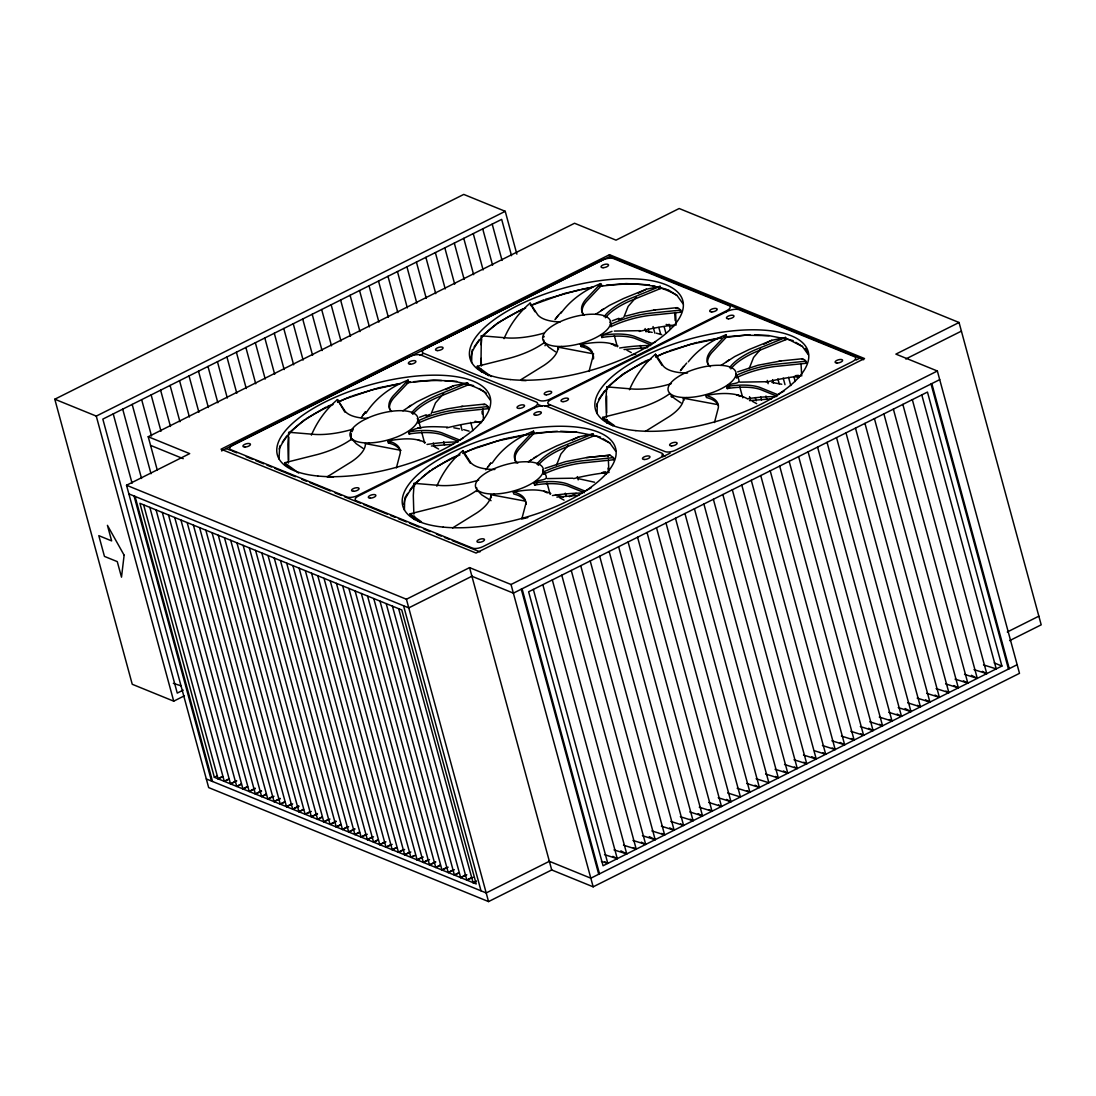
<?xml version="1.0" encoding="UTF-8"?>
<svg xmlns="http://www.w3.org/2000/svg" width="1096" height="1096" viewBox="0 0 1096 1096"><rect width="100%" height="100%" fill="white"/><g stroke="black" fill="none" stroke-linecap="round" stroke-linejoin="round"><path stroke-width="1.5" d="M674.698 312.524L675.177 320.553M351.241 433.523L351.282 439.907M278.987 458.977L279.727 445.976M404.424 510.051L404.657 500.036C415.137 477.527 438.249 464.731 459.964 454.867M471.636 362.516L471.869 352.487C482.089 330.513 504.461 317.744 525.655 308.031M597.06 413.589L597.293 403.561C607.513 381.586 629.885 368.831 651.093 359.104M606.609 395.944L606.663 412.808M288.81 437.414L288.673 459.854M481.185 344.856L481.678 338.828M482.939 408.931L483.446 419.987M608.376 460.005L608.869 471.075M675.588 312.47L676.081 323.526M801.012 363.543L801.724 375.969M478.719 480.062L476.664 480.706A52.677 20.66 -15.2 0 1 440.756 485.542L414.137 483.336L413.302 495.406L413.85 514.12M543.876 333.157A52.677 20.66 -15.2 0 1 507.969 337.993L481.336 335.801L480.966 365.242M671.369 383.6L669.3 384.244A52.677 20.66 -15.2 0 1 633.392 389.08L606.773 386.874L605.937 398.944L606.485 417.658M403.917 504.393L405.164 497.063M483.103 404.712L485.61 404.465L488.021 406.548L488.583 408.63L456.785 411.904A52.677 20.66 -15.2 0 0 420.316 422.179L418.398 423.097L418.795 421.508L420.672 428.413M470.869 358.31L472.376 349.514M545.027 468.362L565.495 461.663L586.483 457.594L610.047 455.183L613.445 457.635L614.02 459.717L582.223 462.978A52.677 20.66 -15.2 0 0 545.74 473.253L543.835 474.184L544.013 472.294M596.799 406.479L597.293 403.561M675.739 308.25L678.246 308.003L680.657 310.086L681.219 312.168L649.435 315.429A52.677 20.66 -15.2 0 0 612.952 325.718L611.047 326.635L611.212 325.635M801.847 358.789L804.82 359.899L806.656 363.242L774.858 366.516A52.677 20.66 -15.2 0 0 738.389 376.791L736.471 377.723L736.663 375.818M431.098 413.959L435.496 402.862L443.661 393.574M556.535 465.033L560.933 453.936L568.057 445.579M623.747 317.484L628.145 306.401L636.297 297.098M749.171 368.571L753.568 357.474L760.693 349.117M414.466 486.377L414.137 483.336M396.382 467.924L400.218 453.319A52.677 20.66 -15.2 0 0 389.19 441.209L387.792 440.866L388.368 442.948L389.751 443.291A52.677 20.66 -15.2 0 1 400.341 451.031M589.018 371.448L592.868 356.844A52.677 20.66 -15.2 0 0 581.825 344.733L580.442 344.404L581.003 346.487L582.401 346.816A52.677 20.66 -15.2 0 1 593.429 358.926M714.455 422.535L718.291 407.931A52.677 20.66 -15.2 0 0 707.263 395.82L705.865 395.478L706.427 397.56L707.824 397.903A52.677 20.66 -15.2 0 1 718.414 405.643M418.398 423.097L418.316 419.754L417.234 418.617M543.835 474.184L542.808 469.759M611.047 326.635L610.965 323.279L609.883 322.156M736.471 377.723L736.115 373.983M543.876 337.047L544.15 336.349M311.415 435.126C317.182 421.481 326.087 409.123 337.458 399.602L345.13 411.315A52.677 20.66 -15.2 0 0 367.489 418.398M436.838 486.199C442.606 472.568 451.511 460.197 462.896 450.689L470.554 462.402A52.677 20.66 -15.2 0 0 492.926 469.472L494.899 469.472M504.05 338.65C509.818 325.019 518.723 312.648 530.108 303.14L537.766 314.853A52.677 20.66 -15.2 0 0 560.138 321.936M629.474 389.738C635.255 376.092 644.147 363.735 655.531 354.227L663.19 365.927A52.677 20.66 -15.2 0 0 685.562 373.01L687.535 373.01M351.994 431.755L353.296 428.988L351.241 429.632A52.677 20.66 -15.2 0 1 315.333 434.454L288.7 432.262L287.878 444.318L288.412 463.046M608.02 456.772L608.527 455.799M279.22 448.949C289.44 426.974 311.826 414.206 333.02 404.493M365.968 413.219C375.736 397.793 391.231 386.628 408.096 380.093L408.657 382.161L393.779 397.903A52.677 20.66 -15.2 0 0 389.82 409.753M492.2 463.087C501.968 448.264 517.106 437.551 533.533 431.166L534.095 433.249L519.203 448.99A52.677 20.66 -15.2 0 0 516.134 462.841M411.548 413.165L412.219 412.178A52.677 20.66 -15.2 0 1 437.085 395.231L467.554 382.833L468.129 384.915L437.66 397.314A52.677 20.66 -15.2 0 0 412.781 414.261M604.184 316.689L604.855 315.716A52.677 20.66 -15.2 0 1 629.734 298.77L660.203 286.357L660.765 288.44L630.296 300.852A52.677 20.66 -15.2 0 0 605.417 317.785M536.985 464.238L537.643 463.252A52.677 20.66 -15.2 0 1 562.522 446.319L592.991 433.906L593.553 435.989L563.084 448.401A52.677 20.66 -15.2 0 0 538.205 465.334M729.621 367.776L730.279 366.79A52.677 20.66 -15.2 0 1 755.158 349.843L785.627 337.445L786.188 339.527L755.719 351.926A52.677 20.66 -15.2 0 0 730.854 368.873M282.357 442.25L286.714 436.044M474.116 347.035L479.349 339.582M406.027 495.817L407.781 493.337M409.52 490.844L413.658 484.98M598.676 399.355L604.787 390.656M362.831 415.453L365.543 411.808L361.173 417.658M555.466 318.977L561.248 312.004M488.268 466.526L490.967 462.896L485.775 469.855M680.904 370.064L686.671 363.077M555.014 319.58L558.179 315.347M680.438 370.654L683.603 366.42M561.015 313.114C570.934 299.578 585.182 289.632 600.731 283.617L601.307 285.7L586.415 301.441A52.677 20.66 -15.2 0 0 583.346 315.292M688.288 361.858C698.001 349.432 711.551 340.39 726.168 334.705L726.73 336.787L711.852 352.515A52.677 20.66 -15.2 0 0 707.879 364.365M408.096 380.093L393.217 395.82A52.677 20.66 -15.2 0 0 391.573 411.507M600.731 283.617L585.853 299.359A52.677 20.66 -15.2 0 0 584.223 315.045M533.533 431.166L518.641 446.908A52.677 20.66 -15.2 0 0 517.011 462.581L517.764 463.211M726.168 334.705L711.277 350.432A52.677 20.66 -15.2 0 0 709.646 366.119L710.4 366.749M290.18 431.824L304.784 419.549M482.815 335.349L496.132 324.169M415.603 482.898L419.179 479.897M421.576 477.883L430.207 470.622M608.239 386.436L622.857 374.161L642.831 362.447M545.027 345.761L545.137 345.062M462.909 438.112L459.909 440.154L441.661 432.756A52.677 20.66 -15.2 0 0 410.658 431.564L408.616 431.893L409.178 433.975L411.219 433.646A52.677 20.66 -15.2 0 1 442.236 434.838L457.429 441.003M655.545 341.637L652.545 343.692L634.31 336.294A52.677 20.66 -15.2 0 0 603.293 335.102L601.252 335.431L601.827 337.513L603.869 337.171A52.677 20.66 -15.2 0 1 634.872 338.376L650.079 344.541M586.346 490.556L591.402 487.597M779.982 393.409L777.982 394.779L759.734 387.368A52.677 20.66 -15.2 0 0 728.73 386.176L726.689 386.518L727.251 388.601L729.292 388.258A52.677 20.66 -15.2 0 1 760.295 389.45L777.023 396.231M402.89 410.822L416.699 401.917L431.112 394.889L453.703 385.696L467.554 382.833M595.525 314.36L609.335 305.442L623.747 298.427L646.339 289.234L660.203 286.357M592.991 433.906L579.126 436.77L556.549 445.962L542.136 452.99L528.313 461.896L531.341 459.854M720.949 365.434L734.772 356.529L749.185 349.501L771.762 340.308L785.627 337.445M408.342 407.096L411.027 405.287M600.978 310.634L603.663 308.825M533.779 458.183L536.451 456.361M726.415 361.721L729.1 359.899M521.216 379.504L543.931 365.406A52.677 20.66 -15.2 0 0 558.042 348.049L557.974 347.131L593.676 353.898M452.593 527.93L476.719 512.955A52.677 20.66 -15.2 0 0 490.83 495.598L490.761 494.68L524.08 500.886M645.229 431.468L669.355 416.494A52.677 20.66 -15.2 0 0 683.466 399.122L683.397 398.204L716.716 404.424M306.25 418.686L326.06 407.068M497.42 323.087L523.121 308.702M409.178 433.975L410.164 433.413M601.827 337.513L602.8 336.938M431.673 469.773L450.196 458.909M544.233 472.582C551.274 482.363 538.862 477.979 534.04 482.98L534.615 485.062L537.026 483.87M727.251 388.601L729.662 387.395M445.73 389.587L453.703 385.696M638.379 293.125L646.339 289.234M572.441 439.962L579.126 436.77M763.802 344.213L771.762 340.308M143.631 504.831L218.077 778.818L222.529 776.338M149.851 507.366L224.296 781.352L228.804 778.886M156.07 509.9L230.516 783.887L236.517 780.599M162.29 512.435L236.736 786.421L241.243 783.955M168.51 514.969L242.956 788.956L247.463 786.49M174.73 517.504L249.176 791.49L255.176 788.202M180.95 520.038L255.395 794.025L261.396 790.737M187.169 522.573L261.615 796.559L266.123 794.093M193.389 525.094L267.835 799.094L272.342 796.614M199.609 527.628L274.055 801.614L280.055 798.326M205.829 530.163L280.275 804.149L284.782 801.683M212.049 532.697L286.494 806.683L291.002 804.217M218.268 535.232L292.714 809.218L298.715 805.93M224.488 537.766L298.934 811.752L303.441 809.286M230.708 540.301L305.154 814.287L309.661 811.821M236.928 542.835L311.374 816.821L317.374 813.533M243.148 545.356L317.593 819.356L322.101 816.89M249.367 547.89L323.813 821.877L328.321 819.411M255.587 550.425L330.033 824.411L336.034 821.123M261.807 552.959L336.253 826.946L340.76 824.48M268.027 555.494L342.473 829.48L346.98 827.014M274.247 558.028L348.692 832.015L354.693 828.727M280.466 560.563L354.912 834.549L359.42 832.083M286.686 563.097L361.132 837.084L365.639 834.618M292.906 565.632L367.352 839.618L371.859 837.152M299.126 568.153L373.572 842.153L378.079 839.673M305.346 570.687L379.791 844.673L384.285 842.208M311.565 573.222L386.011 847.208L390.505 844.742M317.785 575.756L392.231 849.743L395.231 848.099M324.005 578.291L398.451 852.277L402.944 849.811M330.225 580.825L404.671 854.812L409.164 852.346M336.445 583.36L410.89 857.346L413.891 855.702M342.664 585.894L417.11 859.88L421.604 857.415M348.884 588.429L423.33 862.415L427.824 859.949M355.104 590.95L429.55 864.936L435.55 861.648M361.324 593.484L435.77 867.47L440.263 865.004M367.544 596.019L441.989 870.005L446.483 867.539M373.763 598.553L448.209 872.539L452.703 870.073M379.983 601.088L454.429 875.074L458.923 872.608M386.203 603.622L460.649 877.608L465.142 875.142M392.423 606.157L466.869 880.143L471.362 877.677M398.643 608.691L473.088 882.677L476.089 881.033M780.982 392.724L784.037 391.121M184.388 695.809L173.716 701.166L132.246 684.274L54.8 399.218L463.759 194.417L505.229 211.309L516.86 254.149M54.8 399.218L96.27 416.096L505.229 211.309M157.276 470.102L148.22 436.742L574.551 223.255L616.02 240.147L679.178 208.514L959.055 322.498L1041.2 624.83L1009.622 640.639M959.055 322.498L895.898 354.118L937.368 371.01L1019.499 673.341L593.169 886.828L551.713 869.95L488.542 901.583L208.665 787.599L126.52 485.254L189.677 453.634L148.22 436.742M609.499 254.697L221.063 449.209L476.075 553.055L864.511 358.543L609.499 254.697L609.979 256.423L863.648 359.735M221.543 450.935L609.979 256.423M419.878 355.378L422.933 353.857M183.21 690.11L177.264 693.097L102.832 419.11L501.667 219.378L511.531 255.697M569.345 496.748L576.112 493.364M662.491 456.964L670.135 453.141M856.003 360.063L859.798 358.159M126.52 485.254L406.411 599.238L469.568 567.618L511.024 584.497L937.368 371.01M471.91 576.249L408.753 607.883L128.862 493.899M905.762 358.995L961.398 331.129M939.71 379.641L513.38 593.142L471.39 576.044M214.35 777.311L476.198 883.938L401.753 609.951L139.918 503.324L214.35 777.311L217.364 775.804M549.356 861.305L486.199 892.939L206.322 778.955M1007.279 632.008L1038.857 616.185M1001.908 666.053L603.06 865.772L528.628 591.785L927.463 392.067L1001.908 666.053L994.236 662.929M1017.157 664.71L590.826 878.197L548.849 861.1M610.472 324.553L612.39 323.635A52.677 20.66 -15.2 0 1 648.859 313.36L680.657 310.086M417.836 421.015L419.754 420.097A52.677 20.66 -15.2 0 1 456.224 409.822L488.021 406.548M418.576 422.097L418.782 421.563M735.909 375.64L737.813 374.709A52.677 20.66 -15.2 0 1 774.297 364.434L806.094 361.173M736.649 376.709L737.485 376.312M543.274 472.102L545.178 471.184A52.677 20.66 -15.2 0 1 581.661 460.895L613.445 457.635M544 473.184L544.849 472.773M531.738 305.222L564.865 293.358L592.799 287.125L581.044 289.44M337.582 402.383L345.185 398.875L372.229 389.82L400.15 383.586L378.983 387.751L352.981 395.725M655.641 356.995L663.244 353.487L690.288 344.432L721.579 337.828M463.005 453.47L470.609 449.949L497.653 440.907L528.943 434.29M218.077 778.818L222.707 776.708M224.296 781.352L228.927 779.242M230.516 783.887L236.681 781.064M236.736 786.421L241.367 784.298M242.956 788.956L247.586 786.832M249.176 791.49L255.341 788.668M255.395 794.025L261.56 791.202M261.615 796.559L266.232 794.436M267.835 799.094L274 796.258M274.055 801.614L280.22 798.792M280.275 804.149L284.892 802.039M286.494 806.683L292.659 803.861M292.714 809.218L298.879 806.396M298.934 811.752L303.551 809.629M305.154 814.287L311.319 811.465M311.374 816.821L317.539 813.999M317.593 819.356L322.21 817.232M323.813 821.877L329.978 819.055M330.033 824.411L336.198 821.589M336.253 826.946L340.87 824.836M342.473 829.48L348.638 826.658M348.692 832.015L354.857 829.193M354.912 834.549L359.529 832.426M361.132 837.084L367.297 834.262M367.352 839.618L373.517 836.782M373.572 842.153L378.189 840.029M379.791 844.673L385.956 841.851M386.011 847.208L392.176 844.386M392.231 849.743L396.848 847.633M398.451 852.277L404.616 849.455M404.671 854.812L410.836 851.989M410.89 857.346L415.507 855.223M417.11 859.88L423.275 857.058M423.33 862.415L429.495 859.579M429.55 864.936L435.715 862.114M435.77 867.47L440.387 865.361M441.989 870.005L448.154 867.183M448.209 872.539L454.374 869.717M454.429 875.074L459.046 872.95M460.649 877.608L466.814 874.786M466.869 880.143L473.034 877.321M473.088 882.677L476.171 881.266M530.464 305.551L544.013 299.756M327.54 406.438L330.471 405.178M337.828 402.026L351.378 396.218M644.133 361.68L648.544 359.789M655.901 356.638L667.889 351.501M451.497 458.142L457.375 455.621M463.252 453.1L475.253 447.963M618.596 319.566L622.46 318.004M425.96 416.028L429.824 414.48M601.252 335.431L612.006 331.362M408.616 431.893C420.302 425.138 434.537 426.769 447.497 427.125M726.689 386.518C731.498 381.504 743.91 385.888 736.868 376.12M612.239 320.813L618.87 318.32M419.59 417.275L426.234 414.795M737.663 371.9L758.131 365.201L780.873 360.954M545.616 299.263L579.359 289.769M581.003 346.487L583.867 345.994M669.437 350.83L697.056 342.363M388.368 442.948L390.519 442.291M476.801 447.291L504.407 438.825M625.72 316.086L639.749 312.442L655.449 309.867M433.084 412.548L447.113 408.904L462.8 406.328M724.538 337.349L726.73 336.787M531.903 433.81L534.095 433.249M488.652 375.723L477.842 368.379L477.267 366.297L510.407 357.967A52.677 20.66 -15.2 0 0 543.041 343.473L544.328 342.514L548.945 347.309L555.562 351.816M292.29 469.239L285.193 464.841L284.631 462.759L317.758 454.429A52.677 20.66 -15.2 0 0 350.405 439.948L351.693 438.975L356.296 443.784L362.927 448.278M612.842 425.81L603.266 419.453L602.704 417.384L635.831 409.041A52.677 20.66 -15.2 0 0 668.478 394.56L669.752 393.587L674.369 398.396L680.986 402.903M420.206 522.285L410.63 515.928L410.068 513.846L443.195 505.503A52.677 20.66 -15.2 0 0 475.828 491.022L477.116 490.063L481.733 494.858L491.049 500.694M527.806 517.559L521.806 518.997L525.655 504.393A52.677 20.66 -15.2 0 0 514.627 492.282L513.229 491.94L513.791 494.022L515.189 494.365A52.677 20.66 -15.2 0 1 526.272 504.229M698.604 342.062L720.963 337.664M505.955 438.523L528.327 434.126M534.04 482.98L536.081 482.637A52.677 20.66 -15.2 0 1 567.098 483.843L585.346 491.241M534.615 485.062L536.656 484.72A52.677 20.66 -15.2 0 1 567.66 485.925L584.387 492.707M546.575 483.487L546.63 484.309M580.442 344.404C592.868 342.473 606.198 340.418 618.021 346.062M387.792 440.866C400.232 438.934 413.562 436.879 425.385 442.524M705.865 395.478C719.839 392.985 734.854 391.683 747.76 398.958M513.229 491.94C525.655 490.008 538.999 487.953 550.809 493.611M599.526 286.371C625.337 283.152 654.011 281.124 677.027 295.454L683 303.756M724.949 337.458L745.129 335.212L769.173 335.664L782.215 338.239M406.876 382.846C432.701 379.613 461.375 377.586 484.391 391.916L490.364 400.218M532.314 433.92L552.494 431.673L576.537 432.125L589.58 434.701M417.864 427.988L419.371 427.837M614.363 331.061L640.133 330.663M739.786 382.134L765.57 381.737M547.151 478.596L572.92 478.212M653.696 310.045L677.26 307.634M779.119 361.132L802.683 358.707M461.06 406.52L484.624 404.095M795.696 375.627L798.395 375.339M586.483 457.594L610.047 455.183M603.06 472.088L605.759 471.814M676.301 324.882L670.958 325.416A104.093 40.84 -15.2 0 0 639.338 331.458M800.395 376.092L796.381 376.503A104.093 40.84 -15.2 0 0 766.268 382.148M482.322 421.481L478.308 421.878A104.093 40.84 -15.2 0 0 446.689 427.92M609.088 472.431L603.745 472.965A104.093 40.84 -15.2 0 0 573.633 478.623M599.649 285.768L602.992 285.494M606.335 285.22L626.2 283.59L649.435 284.892M728.429 336.582L749.993 334.814M624.049 349.542L647.818 347.596M632.378 354.597L635.735 354.323M407.013 382.244L410.356 381.97M413.699 381.696L433.55 380.065L441.537 380.504M749.486 400.629L771.543 398.821M535.78 433.043L557.357 431.276M431.413 446.017L453.47 444.209M556.85 497.091L578.907 495.282M521.367 380.449L526.094 380.655M333.458 477.116L327.156 476.842L351.295 461.868A52.677 20.66 -15.2 0 0 365.393 444.51L365.338 443.592L401.04 450.374M754.815 334.855L769.173 335.664M444.729 380.682L456.799 381.367M560.577 431.235L576.537 432.125M658.984 288.317L660.765 288.44M784.421 339.39L786.188 339.527M466.348 384.778L468.129 384.915M591.772 435.852L593.553 435.989M646.448 331.321L652.202 332.376M771.872 382.408L781.763 384.244M453.813 427.796L459.553 428.851M579.236 478.87L594.539 482.226M785.476 338.883L788.736 339.527L802.464 346.528L808.423 354.83M592.826 435.345L596.087 435.989L609.814 443.003L615.788 451.305M610.952 343.637L612.787 344.199M736.375 394.711L738.225 395.286M420.152 440.661L418.316 440.099M543.739 491.186L545.589 491.748M652.517 285.686L655.6 286.467M658.682 287.262L666.3 289.207M785.654 338.733L793.23 340.664M467.581 384.121L473.664 385.669M593.005 435.194L600.581 437.14M656.326 333.17L661.751 334.691M463.69 429.632L469.115 431.153M555.48 494.611L563.454 497.105M983.496 664.888L996.237 668.889L921.791 394.903M974.015 669.629L986.77 673.643L912.324 399.643M964.548 674.383L977.29 678.383L902.844 404.397M955.068 679.123L967.809 683.123L893.377 409.137M945.601 683.863L958.342 687.863L883.897 413.877M936.121 688.603L948.862 692.617L874.43 418.631M926.654 693.357L939.395 697.357L864.95 423.371M917.174 698.097L929.915 702.098L855.483 428.111M907.693 702.837L920.448 706.852L846.002 432.865M898.227 707.591L910.968 711.592L836.536 437.605M888.746 712.332L901.501 716.332L827.055 442.346M879.28 717.072L892.021 721.072L817.589 447.086M869.799 721.826L882.554 725.826L808.108 451.84M860.333 726.566L873.074 730.566L798.628 456.58M850.852 731.306L863.607 735.306L789.161 461.32M841.385 736.046L854.127 740.06L779.681 466.074M831.905 740.8L844.66 744.801L770.214 470.814M822.438 745.54L835.179 749.541L760.734 475.554M814.547 750.787L825.699 754.295L751.267 480.295M803.491 755.034L816.232 759.035L741.787 485.049M794.011 759.775L806.752 763.775L732.32 489.789M784.544 764.515L797.285 768.515L722.839 494.529M775.064 769.255L787.805 773.269L713.373 499.283M765.583 774.009L778.338 778.009L703.892 504.023M756.117 778.749L768.858 782.75L694.426 508.763M746.636 783.489L759.391 787.503L684.945 513.517M737.17 788.243L749.911 792.244L675.479 518.257M727.689 792.983L740.444 796.984L665.998 522.998M718.223 797.724L730.963 801.724L656.518 527.738M708.742 802.478L721.497 806.478L647.051 532.492M699.275 807.218L712.016 811.218L637.571 537.232M689.795 811.958L702.536 815.958L628.104 541.972M680.328 816.698L693.069 820.712L618.624 546.726M670.848 821.452L683.589 825.452L609.157 551.466M661.381 826.192L674.122 830.193L599.676 556.206M651.901 830.932L664.642 834.947L590.21 560.947M173.332 683.37L181.306 685.877M642.42 835.686L655.175 839.687L580.729 565.7M632.954 840.427L645.695 844.427L571.263 570.441M623.473 845.167L636.228 849.167L561.782 575.181M614.007 849.907L626.748 853.921L552.316 579.935M604.526 854.661L617.281 858.661L542.835 584.675M601.43 861.401L607.801 863.401L533.355 589.415M537.958 404.465L541.095 405.739A7.782 3.055 -15.2 0 0 542.383 406.068M661.82 454.909L664.957 456.183M226.283 448.565L230.42 450.25M232.01 450.894L236.763 452.84M246.271 456.703L252.614 459.293M255.779 460.58L263.711 463.814M266.876 465.101L271.63 467.033M274.808 468.321L295.413 476.719M301.743 479.295L306.496 481.24M309.675 482.528L330.28 490.926M335.034 492.858L341.377 495.433M344.541 496.735L360.392 503.187M363.557 504.475L387.34 514.161M390.505 515.449L395.259 517.38M398.437 518.668L406.356 521.902M409.534 523.189L419.042 527.066M423.796 528.998L430.139 531.587M436.468 534.163L441.222 536.108M444.401 537.396L449.155 539.328M452.319 540.616L479.98 551.891M150.563 445.387L183.224 458.676M982.359 671.327L986.77 673.643M971.412 675.3L977.29 678.383M963.411 680.808L967.809 683.123M953.931 685.562L958.342 687.863M945.93 691.069L948.862 692.617M934.984 695.042L939.395 697.357M925.517 699.796L929.915 702.098M917.503 705.303L920.448 706.852M905.091 708.509L910.968 711.592M897.09 714.03L901.501 716.332M889.089 719.538L892.021 721.072M879.609 724.278L882.554 725.826M868.662 728.251L873.074 730.566M860.661 733.772L863.607 735.306M851.195 738.512L854.127 740.06M840.248 742.485L844.66 744.801M832.248 748.006L835.179 749.541M822.767 752.747L825.699 754.295M811.821 756.72L816.232 759.035M803.82 762.241L806.752 763.775M794.34 766.981L797.285 768.515M783.407 770.954L787.805 773.269M775.393 776.475L778.338 778.009M754.98 785.188L759.391 787.503M746.979 790.696L749.911 792.244M726.552 799.422L730.963 801.724M718.551 804.93L721.497 806.478M709.085 809.684L712.016 811.218M698.138 813.657L702.536 815.958M690.124 819.164L693.069 820.712M680.657 823.918L683.589 825.452M669.711 827.891L674.122 830.193M661.71 833.398L664.642 834.947M649.298 836.604L655.175 839.687M641.297 842.112L645.695 844.427M633.283 847.633L636.228 849.167M620.87 850.838L626.748 853.921M612.87 856.346L617.281 858.661M604.869 861.867L607.801 863.401M752.39 401.328L756.692 403.657M626.967 350.241L631.269 352.583M559.755 497.79L564.056 500.132M434.331 446.716L438.633 449.045M737.457 395.094L739.91 396.437M612.034 344.021L615.459 346.103M544.822 491.556L547.274 492.899M602.704 417.384L614.116 425.385M477.267 366.297L491.241 376.545M410.068 513.846L421.481 521.847M284.631 462.759L298.605 473.02M795.86 342.349L802.464 346.528M667.793 289.591L677.027 295.454M603.225 438.811L609.814 443.003M479.116 388.573L486.391 393.19M670.999 396.423L672.095 397.41M805.396 361.762L806.656 363.242M679.958 310.675L681.219 312.168M487.323 407.15L488.583 408.63M613.486 458.95L614.02 459.717M656.942 357.597L662.053 365.406M534.93 311.73L530.108 303.14M464.307 454.073L470.266 463.183M344.843 412.096L337.458 399.602M805.45 348.432L808.095 353.624M476.924 491.556L476.637 487.61M931.819 383.6L1009.265 668.656M931.025 383.997L1008.471 669.053M793.86 376.545L795.203 381.504M788.531 377.312L790.778 385.573M783.215 378.079L784.996 384.682M777.886 378.86L779.229 383.805M772.557 379.627L773.461 382.929M767.241 380.394L768.132 383.696M765.953 396.012L766.844 399.314M760.638 396.779L761.528 400.081M755.308 397.547L756.199 400.848M749.541 396.67L750.431 399.971M739.745 386.71L742.773 397.834M669.012 324.238L670.355 329.197M664.135 326.663L665.93 333.266M683.397 398.204L683.973 400.287M658.819 327.43L660.614 334.033M653.052 326.54L654.833 333.143M655.531 354.227L656.093 356.31M648.174 328.964L649.065 332.266M645.106 328.54L645.996 331.841M640.27 345.473L641.174 348.761M614.308 335.623L617.336 346.747M606.773 386.874L607.335 388.957M557.974 347.131L558.535 349.213M577.304 476.596L578.195 479.897M492.2 224.118L502.064 260.437M565.289 493.159L566.194 496.461M482.72 228.872L492.584 265.177M547.11 483.172L550.124 494.296M473.253 233.612L483.117 269.917M463.772 238.353L473.636 274.671M481.336 335.801L481.637 336.869M454.306 243.107L464.17 279.411M444.825 247.847L454.689 284.152M435.359 252.587L445.223 288.906M522.066 588.785L599.512 873.841M521.271 589.182L598.717 874.238M490.761 494.68L491.392 497.68M425.878 257.327L435.742 293.646M470.718 422.385L472.965 430.632M511.024 584.497L593.169 886.828M416.411 262.081L426.276 298.386M460.8 425.481L462.142 430.427M462.896 450.689L463.457 452.771M406.931 266.821L416.795 303.126M397.451 271.561L407.328 307.88M443.647 441.565L444.538 444.866M469.568 567.618L551.713 869.95M387.984 276.315L397.848 312.62M433.276 443.017L434.167 446.319M421.672 432.084L424.7 443.222M378.504 281.056L388.381 317.361M369.037 285.796L378.901 322.114M359.557 290.536L369.421 326.855M350.09 295.29L359.954 331.595M340.609 300.03L350.473 336.349M331.143 304.77L341.007 341.089M406.411 599.238L488.542 901.583M403.575 605.773L481.021 890.829M321.662 309.524L331.526 345.829M312.196 314.264L322.06 350.569M302.715 319.005L312.579 355.323M293.249 323.758L303.113 360.063M283.768 328.499L293.632 364.804M274.288 333.239L284.165 369.558M264.821 337.979L274.685 374.298M255.341 342.733L265.218 379.038M245.874 347.473L255.738 383.778M236.394 352.213L246.258 388.532M226.927 356.967L236.791 393.272M217.446 361.707L227.31 398.012M207.98 366.448L217.844 402.766M198.499 371.188L208.363 407.507M189.033 375.942L198.897 412.247M179.552 380.682L189.416 417.001M170.086 385.422L179.95 421.741M160.605 390.176L170.469 426.481M151.138 394.916L161.002 431.221M141.658 399.656L151.522 435.975M132.178 404.41L151.015 473.732M122.711 409.151L141.548 478.473M113.231 413.891L132.068 483.213M135.082 496.433L212.542 781.489M134.054 496.009L211.501 781.064M96.27 416.096L173.716 701.166M607.965 468.102L608.294 470.39M607.074 419.658L607.307 422.33M606.691 420.371L606.924 423.125M481.254 369.284L481.487 372.037M414.439 516.12L414.658 518.805M414.055 516.833L414.288 519.586M481.473 365.982L481.103 358.392M482.048 411.26L482.213 413.945M543.849 340.075L543.917 343.445M748.075 398.629A104.093 40.84 -15.2 0 1 776.187 396.588M794.682 376.257A110.244 43.251 -15.2 0 1 799.053 377.531M552.452 495.543A104.093 40.84 -15.2 0 1 581.99 493.063M602.047 472.719A110.244 43.251 -15.2 0 1 606.417 473.993M619.665 347.994A104.093 40.84 -15.2 0 1 650.764 345.514M549.781 405.027A7.782 3.055 -15.2 0 1 544.931 406.123M666.135 324.443A110.244 43.251 -15.2 0 1 673.629 326.444M427.029 444.455A104.093 40.84 -15.2 0 1 458.128 441.976M475.075 421.261A110.244 43.251 -15.2 0 1 480.993 422.919M124.122 555.179L121.505 577.167L117.272 561.618L104.449 556.398L98.818 535.656L111.641 540.89L107.422 525.34L124.122 555.179M408.397 357.118L233.119 444.894A7.686 3.014 -15.2 0 0 230.955 449.744L347.048 497.022A7.782 3.055 -15.2 0 0 357.515 495.556L534.369 406.986A8.193 3.22 -15.2 0 0 536.533 402.136L420.439 354.857A9.248 3.631 -15.2 0 0 408.397 357.118M601.033 260.656L425.769 348.432A7.686 3.014 -15.2 0 0 423.59 353.282L539.698 400.561A7.782 3.055 -15.2 0 0 550.151 399.081L727.004 310.524A8.193 3.22 -15.2 0 0 729.169 305.674L613.075 258.396A9.248 3.631 -15.2 0 0 601.033 260.656M533.821 408.205L358.556 495.967A7.686 3.014 -15.2 0 0 356.378 500.831L472.486 548.11A7.782 3.055 -15.2 0 0 482.939 546.63L659.792 458.073A8.193 3.22 -15.2 0 0 661.97 453.223L545.863 405.945A9.248 3.631 -15.2 0 0 533.821 408.205M726.456 311.744L551.192 399.506A7.686 3.014 -15.2 0 0 549.028 404.356L665.121 451.634A7.782 3.055 -15.2 0 0 675.588 450.168L852.428 361.612A8.193 3.22 -15.2 0 0 854.606 356.748L738.499 309.469A9.248 3.631 -15.2 0 0 726.456 311.744M686.767 397.547A35.031 13.741 -15.2 0 0 735.991 372.9A35.031 13.741 -15.2 0 0 683.383 373.818A35.031 13.741 -15.2 0 0 686.767 397.547M635.858 430.632A110.244 43.251 -15.2 0 0 807.738 362.735A110.244 43.251 -15.2 0 0 661.833 348.309A110.244 43.251 -15.2 0 0 635.858 430.632M728.539 318.799A3.891 1.521 -15.2 0 0 734.005 316.059A3.891 1.521 -15.2 0 0 728.155 316.155A3.891 1.521 -15.2 0 0 728.539 318.799M563.056 401.657A3.891 1.521 -15.2 0 0 568.523 398.917A3.891 1.521 -15.2 0 0 562.686 399.026A3.891 1.521 -15.2 0 0 563.056 401.657M671.697 445.908A3.891 1.521 -15.2 0 0 677.164 443.168A3.891 1.521 -15.2 0 0 671.314 443.264A3.891 1.521 -15.2 0 0 671.697 445.908M837.166 363.036A3.891 1.521 -15.2 0 0 842.646 360.296A3.891 1.521 -15.2 0 0 836.796 360.406A3.891 1.521 -15.2 0 0 837.166 363.036M494.118 494.008A35.031 13.741 -15.2 0 0 543.356 469.362A35.031 13.741 -15.2 0 0 490.748 470.294A35.031 13.741 -15.2 0 0 494.118 494.008M443.222 527.108A110.244 43.251 -15.2 0 0 615.103 459.197A110.244 43.251 -15.2 0 0 469.198 444.771A110.244 43.251 -15.2 0 0 443.222 527.108M535.903 415.261A3.891 1.521 -15.2 0 0 541.369 412.521A3.891 1.521 -15.2 0 0 535.519 412.63A3.891 1.521 -15.2 0 0 535.903 415.261M370.421 498.132A3.891 1.521 -15.2 0 0 375.887 495.392A3.891 1.521 -15.2 0 0 370.037 495.488A3.891 1.521 -15.2 0 0 370.421 498.132M479.048 542.369A3.891 1.521 -15.2 0 0 484.528 539.629A3.891 1.521 -15.2 0 0 478.678 539.725A3.891 1.521 -15.2 0 0 479.048 542.369M644.53 459.498A3.891 1.521 -15.2 0 0 649.997 456.758A3.891 1.521 -15.2 0 0 644.16 456.868A3.891 1.521 -15.2 0 0 644.53 459.498M561.33 346.459A35.031 13.741 -15.2 0 0 610.568 321.813A35.031 13.741 -15.2 0 0 557.96 322.745A35.031 13.741 -15.2 0 0 561.33 346.459M510.435 379.559A110.244 43.251 -15.2 0 0 682.315 311.648A110.244 43.251 -15.2 0 0 536.41 297.221A110.244 43.251 -15.2 0 0 510.435 379.559M603.101 267.712A3.891 1.521 -15.2 0 0 608.581 264.972A3.891 1.521 -15.2 0 0 602.731 265.081A3.891 1.521 -15.2 0 0 603.101 267.712M437.633 350.583A3.891 1.521 -15.2 0 0 443.099 347.843A3.891 1.521 -15.2 0 0 437.249 347.939A3.891 1.521 -15.2 0 0 437.633 350.583M546.26 394.82A3.891 1.521 -15.2 0 0 551.726 392.08A3.891 1.521 -15.2 0 0 545.89 392.19A3.891 1.521 -15.2 0 0 546.26 394.82M711.742 311.949A3.891 1.521 -15.2 0 0 717.209 309.223A3.891 1.521 -15.2 0 0 711.373 309.319A3.891 1.521 -15.2 0 0 711.742 311.949M368.694 442.935A35.031 13.741 -15.2 0 0 417.919 418.275A35.031 13.741 -15.2 0 0 365.324 419.206A35.031 13.741 -15.2 0 0 368.694 442.935M317.785 476.02A110.244 43.251 -15.2 0 0 489.679 408.109A110.244 43.251 -15.2 0 0 343.774 393.683A110.244 43.251 -15.2 0 0 317.785 476.02M410.466 364.187A3.891 1.521 -15.2 0 0 415.932 361.447A3.891 1.521 -15.2 0 0 410.096 361.543A3.891 1.521 -15.2 0 0 410.466 364.187M244.983 447.045A3.891 1.521 -15.2 0 0 250.463 444.305A3.891 1.521 -15.2 0 0 244.614 444.414A3.891 1.521 -15.2 0 0 244.983 447.045M353.624 491.282A3.891 1.521 -15.2 0 0 359.091 488.542A3.891 1.521 -15.2 0 0 353.255 488.652A3.891 1.521 -15.2 0 0 353.624 491.282M519.107 408.424A3.891 1.521 -15.2 0 0 524.573 405.684A3.891 1.521 -15.2 0 0 518.723 405.78A3.891 1.521 -15.2 0 0 519.107 408.424"/></g></svg>
